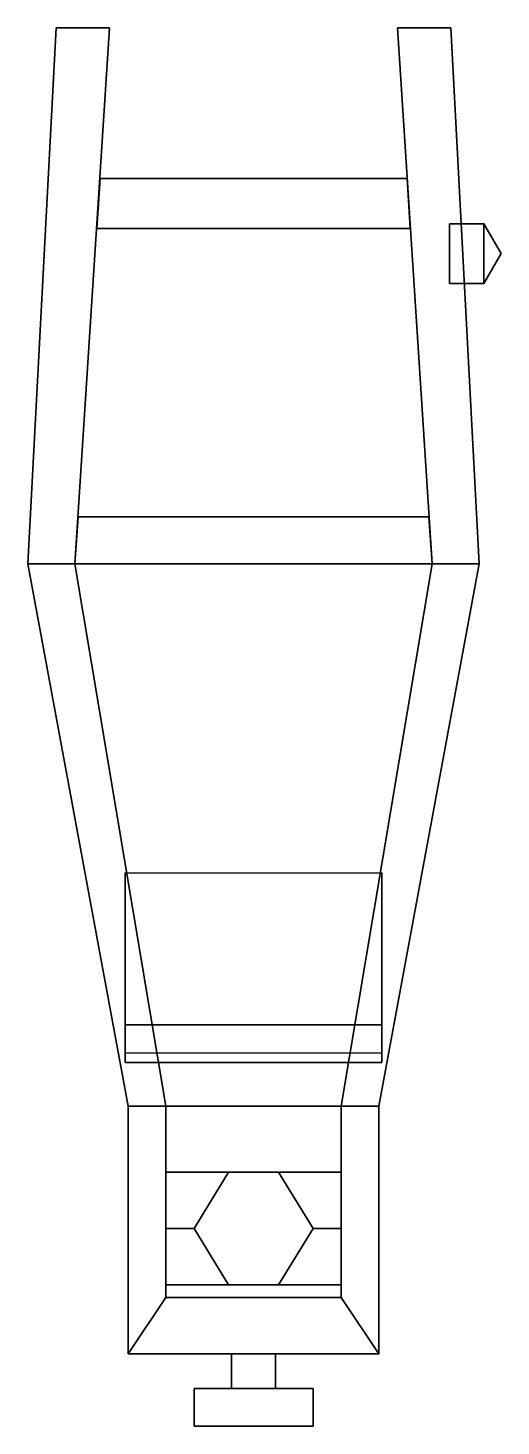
# Model space of a CAD drawing. Extents: x -0.72 to 0.79, y -4.46 to 0.
import ezdxf

# ---------------------------------------------------------------- set-up
doc = ezdxf.new("R2010")
doc.units = 0
doc.layers.add('TAIL', color=3, linetype='CONTINUOUS')

msp = doc.modelspace()

# ---------------------------------------------------------------- linework, layer by layer
at = {"layer": 'TAIL'}
for points in [[(-0.57, -1.71, -0.38), (-0.72, -1.71, -0.38), (-0.63, 0, -0.2), (-0.46, 0, -0.2)], [(-0.63, 0, -0.2), (-0.72, -1.71, -0.38), (-0.72, -1.71, -0.01), (-0.63, 0, 0.21)], [(-0.63, 0, 0.21), (-0.72, -1.71, -0.01), (-0.57, -1.71, -0.01), (-0.46, 0, 0.21)], [(-0.46, 0, -0.2), (-0.63, 0, -0.2), (-0.63, 0, 0.21), (-0.46, 0, 0.21)], [(-0.46, 0, 0.21), (-0.57, -1.71, -0.01), (-0.57, -1.71, -0.38), (-0.46, 0, -0.2)], [(0.46, 0, 0.21), (0.57, -1.71, -0.01), (0.72, -1.71, -0.01), (0.63, 0, 0.21)], [(0.72, -1.71, -0.38), (0.57, -1.71, -0.38), (0.46, 0, -0.2), (0.63, 0, -0.2)], [(0.63, 0, -0.2), (0.46, 0, -0.2), (0.46, 0, 0.21), (0.63, 0, 0.21)], [(0.46, 0, -0.2), (0.57, -1.71, -0.38), (0.57, -1.71, -0.01), (0.46, 0, 0.21)], [(0.63, 0, 0.21), (0.72, -1.71, -0.01), (0.72, -1.71, -0.38), (0.63, 0, -0.2)], [(0.5, -0.64, -0.26), (-0.5, -0.64, -0.26), (-0.49, -0.48, -0.24), (0.49, -0.48, -0.24)], [(-0.49, -0.48, 0.14), (-0.5, -0.64, 0.12), (0.5, -0.64, 0.12), (0.49, -0.48, 0.14)], [(0.49, -0.48, -0.24), (-0.49, -0.48, -0.24), (-0.49, -0.48, 0.14), (0.49, -0.48, 0.14)], [(0.5, -0.64, 0.12), (-0.5, -0.64, 0.12), (-0.5, -0.64, -0.26), (0.5, -0.64, -0.26)], [(0.735, -0.6247, -0.18), (0.625, -0.6247, -0.18), (0.625, -0.6247, 0.07), (0.735, -0.6247, 0.07)], [(0.625, -0.8153, 0.07), (0.735, -0.8153, 0.07), (0.735, -0.6247, 0.07), (0.625, -0.6247, 0.07)], [(0.735, -0.8153, -0.18), (0.625, -0.8153, -0.18), (0.625, -0.6247, -0.18), (0.735, -0.6247, -0.18)], [(0.79, -0.72, -0.18), (0.735, -0.6247, -0.18), (0.735, -0.6247, 0.07), (0.79, -0.72, 0.07)], [(0.735, -0.8153, 0.07), (0.79, -0.72, 0.07), (0.79, -0.72, 0.07), (0.735, -0.6247, 0.07)], [(0.79, -0.72, -0.18), (0.735, -0.8153, -0.18), (0.735, -0.6247, -0.18), (0.79, -0.72, -0.18)], [(0.735, -0.8153, -0.18), (0.79, -0.72, -0.18), (0.79, -0.72, 0.07), (0.735, -0.8153, 0.07)], [(0.625, -0.8153, -0.18), (0.735, -0.8153, -0.18), (0.735, -0.8153, 0.07), (0.625, -0.8153, 0.07)], [(-0.56, -1.56, -0.36), (-0.57, -1.71, -0.37), (0.57, -1.71, -0.37), (0.56, -1.56, -0.36)], [(-0.57, -1.71, -0.37), (-0.56, -1.56, -0.36), (0.56, -1.56, -0.36), (0.57, -1.71, -0.37)], [(-0.28, -3.44, -0.53), (-0.4, -3.44, -0.53), (-0.72, -1.71, -0.38), (-0.57, -1.71, -0.38)], [(-0.72, -1.71, -0.38), (-0.4, -3.44, -0.53), (-0.4, -3.44, -0.29), (-0.72, -1.71, -0.01)], [(-0.72, -1.71, -0.01), (-0.4, -3.44, -0.29), (-0.28, -3.44, -0.29), (-0.57, -1.71, -0.01)], [(-0.57, -1.71, -0.01), (-0.28, -3.44, -0.29), (-0.28, -3.44, -0.53), (-0.57, -1.71, -0.38)], [(-0.57, -1.71, -0.37), (-0.28, -3.44, -0.51), (0.28, -3.44, -0.51), (0.57, -1.71, -0.37)], [(-0.28, -3.44, -0.51), (-0.57, -1.71, -0.37), (0.57, -1.71, -0.37), (0.28, -3.44, -0.51)], [(0.4, -3.44, -0.53), (0.28, -3.44, -0.53), (0.57, -1.71, -0.38), (0.72, -1.71, -0.38)], [(0.57, -1.71, -0.01), (0.28, -3.44, -0.29), (0.4, -3.44, -0.29), (0.72, -1.71, -0.01)], [(0.57, -1.71, -0.38), (0.28, -3.44, -0.53), (0.28, -3.44, -0.29), (0.57, -1.71, -0.01)], [(0.72, -1.71, -0.01), (0.4, -3.44, -0.29), (0.4, -3.44, -0.53), (0.72, -1.71, -0.38)], [(0.41, -2.695, -0.465), (0.41, -3.18, -0.83), (-0.41, -3.18, -0.83), (-0.41, -2.695, -0.465)], [(-0.41, -3.18, -0.83), (-0.41, -3.3, -0.83), (-0.41, -3.27, -0.515), (-0.41, -2.695, -0.465)], [(0.41, -3.27, -0.515), (0.41, -3.3, -0.83), (0.41, -3.18, -0.83), (0.41, -2.695, -0.465)], [(0.41, -3.18, -0.83), (0.41, -3.3, -0.83), (-0.41, -3.3, -0.83), (-0.41, -3.18, -0.83)], [(-0.41, -3.27, -0.515), (-0.41, -3.3, -0.83), (0.41, -3.3, -0.83), (0.41, -3.27, -0.515)], [(-0.28, -4.05, -0.52), (-0.4, -4.23, -0.52), (-0.4, -3.44, -0.53), (-0.28, -3.44, -0.53)], [(-0.4, -3.44, -0.29), (-0.4, -4.23, -0.37), (-0.28, -4.05, -0.35), (-0.28, -3.44, -0.29)], [(-0.4, -3.44, -0.53), (-0.4, -4.23, -0.52), (-0.4, -4.23, -0.37), (-0.4, -3.44, -0.29)], [(-0.28, -3.44, -0.29), (-0.28, -4.05, -0.35), (-0.28, -4.05, -0.52), (-0.28, -3.44, -0.53)], [(-0.28, -3.44, -0.51), (-0.28, -3.65, -0.51), (0.28, -3.65, -0.51), (0.28, -3.44, -0.51)], [(-0.28, -3.65, -0.51), (-0.28, -3.44, -0.51), (0.28, -3.44, -0.51), (0.28, -3.65, -0.51)], [(0.28, -3.44, -0.29), (0.28, -4.05, -0.35), (0.4, -4.23, -0.37), (0.4, -3.44, -0.29)], [(0.4, -4.23, -0.52), (0.28, -4.05, -0.52), (0.28, -3.44, -0.53), (0.4, -3.44, -0.53)], [(0.28, -3.44, -0.53), (0.28, -4.05, -0.52), (0.28, -4.05, -0.35), (0.28, -3.44, -0.29)], [(0.4, -3.44, -0.29), (0.4, -4.23, -0.37), (0.4, -4.23, -0.52), (0.4, -3.44, -0.53)], [(-0.28, -3.65, -0.51), (-0.28, -3.83, -0.51), (-0.19, -3.83, -0.51), (-0.08, -3.65, -0.51)], [(-0.28, -3.83, -0.51), (-0.28, -3.65, -0.51), (-0.08, -3.65, -0.51), (-0.19, -3.83, -0.51)], [(0.08, -3.65, -0.51), (0.19, -3.83, -0.51), (0.28, -3.83, -0.51), (0.28, -3.65, -0.51)], [(0.19, -3.83, -0.51), (0.08, -3.65, -0.51), (0.28, -3.65, -0.51), (0.28, -3.83, -0.51)], [(-0.28, -3.83, -0.51), (-0.28, -4.01, -0.51), (-0.08, -4.01, -0.51), (-0.19, -3.83, -0.51)], [(-0.28, -4.01, -0.51), (-0.28, -3.83, -0.51), (-0.19, -3.83, -0.51), (-0.08, -4.01, -0.51)], [(0.08, -4.01, -0.51), (0.19, -3.83, -0.51), (0.28, -3.83, -0.51), (0.28, -4.01, -0.51)], [(0.19, -3.83, -0.51), (0.08, -4.01, -0.51), (0.28, -4.01, -0.51), (0.28, -3.83, -0.51)], [(-0.28, -4.01, -0.51), (-0.28, -4.05, -0.51), (0.28, -4.05, -0.51), (0.28, -4.01, -0.51)], [(-0.28, -4.05, -0.51), (-0.28, -4.01, -0.51), (0.28, -4.01, -0.51), (0.28, -4.05, -0.51)], [(-0.4, -4.23, -0.52), (-0.28, -4.05, -0.52), (0.28, -4.05, -0.52), (0.4, -4.23, -0.52)], [(0.28, -4.05, -0.35), (-0.28, -4.05, -0.35), (-0.4, -4.23, -0.37), (0.4, -4.23, -0.37)], [(0.28, -4.05, -0.52), (-0.28, -4.05, -0.52), (-0.28, -4.05, -0.35), (0.28, -4.05, -0.35)], [(0.4, -4.23, -0.37), (-0.4, -4.23, -0.37), (-0.4, -4.23, -0.52), (0.4, -4.23, -0.52)], [(-0.07, -4.23, -0.49), (-0.07, -4.34, -0.49), (-0.07, -4.34, -0.37), (-0.07, -4.23, -0.37)], [(-0.07, -4.34, -0.37), (0.07, -4.34, -0.37), (0.07, -4.23, -0.37), (-0.07, -4.23, -0.37)], [(0.07, -4.23, -0.49), (0.07, -4.34, -0.49), (-0.07, -4.34, -0.49), (-0.07, -4.23, -0.49)], [(0.07, -4.23, -0.37), (0.07, -4.34, -0.37), (0.07, -4.34, -0.49), (0.07, -4.23, -0.49)], [(-0.19, -4.46, -0.37), (0.19, -4.46, -0.37), (0.19, -4.34, -0.37), (-0.19, -4.34, -0.37)], [(0.19, -4.34, -0.49), (0.19, -4.46, -0.49), (-0.19, -4.46, -0.49), (-0.19, -4.34, -0.49)], [(-0.19, -4.34, -0.37), (0.19, -4.34, -0.37), (0.19, -4.34, -0.49), (-0.19, -4.34, -0.49)], [(-0.19, -4.34, -0.49), (-0.19, -4.46, -0.49), (-0.19, -4.46, -0.37), (-0.19, -4.34, -0.37)], [(0.19, -4.34, -0.37), (0.19, -4.46, -0.37), (0.19, -4.46, -0.49), (0.19, -4.34, -0.49)], [(-0.19, -4.46, -0.49), (0.19, -4.46, -0.49), (0.19, -4.46, -0.37), (-0.19, -4.46, -0.37)]]:
    msp.add_3dface(points, dxfattribs=at)

doc.saveas('drawing.dxf')
